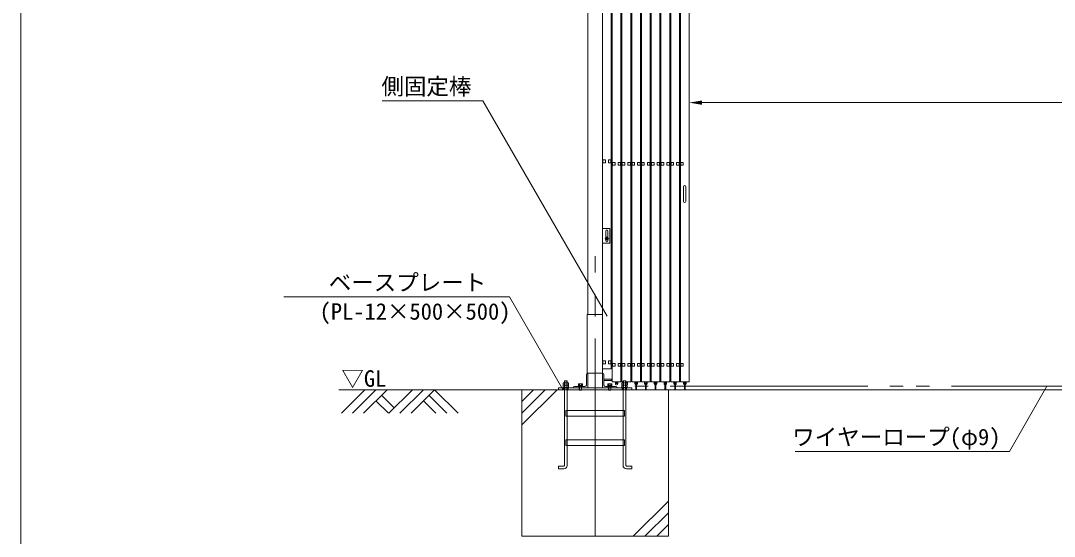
# Model space of a CAD drawing. Units: millimetres, scale not verified. Extents: x -30584 to 1616, y -23100 to 23100.
# Drawn here: x -30584 to -23531, y -19060 to -15542 of the extents above; entities that cross this region are included whole.
import ezdxf
from ezdxf.enums import TextEntityAlignment as Align

# ---------------------------------------------------------------- set-up
doc = ezdxf.new("R2010")
doc.units = ezdxf.units.MM
doc.header["$LTSCALE"] = 150
for name, pattern in [('CHAIN2', [12, 9, -1, 1, -1]), ('DASHED1', [1.8, 1.2, -0.6]), ('DOUBLE_CHAIN2', [12.8, 9, -1, 0.6, -0.6, 0.6, -1])]:
    doc.linetypes.add(name, pattern=pattern)
for name, color, linetype, lineweight in [('0-4_ﾊﾝﾄﾞﾙ', 7, 'Continuous', 18), ('0-5_ﾍﾞｰｽﾗｲﾝ', 5, 'Continuous', 18), ('0-6_ﾎﾞﾙﾄ類', 2, 'Continuous', 18), ('0-8_ﾜｲﾔｰﾛｰﾌﾟ', 7, 'DOUBLE_CHAIN2', 18), ('0-9_基礎工事用PCA大', 7, 'Continuous', 18), ('0-A_図面枠', 7, 'Continuous', 18), ('0-B_寸法', 3, 'Continuous', 18), ('0-C_側固定棒', 7, 'Continuous', 18), ('0-E_大型柱', 7, 'Continuous', 18), ('1-2_中央走行棒', 7, 'Continuous', 18), ('1-4_中央走行棒左', 7, 'Continuous', 18), ('1-5_通芯', 1, 'CHAIN2', 18), ('1-A_文字', 7, 'Continuous', 18)]:
    doc.layers.add(name, color=color, linetype=linetype, lineweight=lineweight)
doc.styles.add('ＭＳ ゴシック', font='')
doc.styles.get('ＭＳ ゴシック').set_extended_font_data('MS Gothic')

msp = doc.modelspace()

# ---------------------------------------------------------------- linework, layer by layer
at = {"layer": '0-4_ﾊﾝﾄﾞﾙ'}
for p, q in [((-26060.2, -16675.4), (-26060.2, -16775.4)), ((-26044.2, -16675.4), (-26044.2, -16775.4))]:
    msp.add_line(p, q, dxfattribs=at)
for centre, start, end in [((-26052.2, -16675.4), 0, 180), ((-26052.2, -16775.4), 180, 0)]:
    msp.add_arc(centre, 8, start, end, dxfattribs=at)
at = {"layer": '0-5_ﾍﾞｰｽﾗｲﾝ'}
msp.add_line((-28414.2, -18060), (-12564.2, -18060), dxfattribs=at)
at = {"layer": '0-6_ﾎﾞﾙﾄ類'}
for p, q in [((-26873.7, -18028), (-26873.7, -18013.4)), ((-26873.7, -18030.8), (-26873.7, -18045.4)), ((-26854.6, -18028), (-26854.6, -18013.4)), ((-26854.6, -18030.8), (-26854.6, -18045.4)), ((-26776, -18021), (-26777.8, -18022)), ((-26777.8, -18022), (-26777.8, -18030.8)), ((-26777.8, -18030.8), (-26750.5, -18030.8)), ((-26776, -18021), (-26752.3, -18021)), ((-26775.4, -18031), (-26752.9, -18031)), ((-26772.2, -18060), (-26772.2, -18038)), ((-26771, -18022), (-26771, -18030.8)), ((-26770.9, -18062.8), (-26770.9, -18038)), ((-26765.4, -18034), (-26764.3, -18038)), ((-26764, -18034), (-26763, -18038)), ((-26757.3, -18022), (-26757.3, -18030.8)), ((-26756.2, -18060), (-26756.2, -18038)), ((-26752.3, -18021), (-26750.5, -18022)), ((-26750.5, -18022), (-26750.5, -18030.8)), ((-26576, -18021), (-26577.8, -18022)), ((-26577.8, -18022), (-26577.8, -18030.8)), ((-26577.8, -18030.8), (-26550.5, -18030.8)), ((-26576, -18021), (-26552.3, -18021)), ((-26575.4, -18031), (-26552.9, -18031)), ((-26572.2, -18060), (-26572.2, -18038)), ((-26571, -18022), (-26571, -18030.8)), ((-26570.9, -18062.8), (-26570.9, -18038)), ((-26565.4, -18034), (-26564.3, -18038)), ((-26564, -18034), (-26563, -18038)), ((-26557.3, -18022), (-26557.3, -18030.8)), ((-26556.2, -18060), (-26556.2, -18038)), ((-26552.3, -18021), (-26550.5, -18022)), ((-26550.5, -18022), (-26550.5, -18030.8)), ((-26473.7, -18028), (-26473.7, -18013.4)), ((-26473.7, -18030.8), (-26473.7, -18045.4)), ((-26454.6, -18028), (-26454.6, -18013.4)), ((-26454.6, -18030.8), (-26454.6, -18045.4)), ((-26772.2, -18060), (-26770.9, -18062.8)), ((-26572.2, -18060), (-26570.9, -18062.8))]:
    msp.add_line(p, q, dxfattribs=at)
for points in [[(-26589.1, -17018.9), (-26594, -17027.4), (-26589.1, -17035.9), (-26579.2, -17035.9), (-26574.3, -17027.4), (-26579.2, -17018.9)], [(-26882.6, -18028), (-26882.6, -18013.4), (-26845.7, -18013.4), (-26845.7, -18028), (-26848.2, -18029.4), (-26880.2, -18029.4)], [(-26882.6, -18030.8), (-26882.6, -18045.4), (-26845.7, -18045.4), (-26845.7, -18030.8), (-26848.2, -18029.4), (-26880.2, -18029.4)], [(-26882.2, -18045.4), (-26846.2, -18045.4), (-26846.2, -18048), (-26882.2, -18048)], [(-26750.2, -18031), (-26750.2, -18034), (-26778.2, -18034), (-26778.2, -18031)], [(-26778.2, -18034), (-26750.2, -18034), (-26750.2, -18038), (-26778.2, -18038)], [(-26550.2, -18031), (-26550.2, -18034), (-26578.2, -18034), (-26578.2, -18031)], [(-26578.2, -18034), (-26550.2, -18034), (-26550.2, -18038), (-26578.2, -18038)], [(-26482.6, -18028), (-26482.6, -18013.4), (-26445.7, -18013.4), (-26445.7, -18028), (-26448.2, -18029.4), (-26480.2, -18029.4)], [(-26482.6, -18030.8), (-26482.6, -18045.4), (-26445.7, -18045.4), (-26445.7, -18030.8), (-26448.2, -18029.4), (-26480.2, -18029.4)], [(-26482.2, -18045.4), (-26446.2, -18045.4), (-26446.2, -18048), (-26482.2, -18048)]]:
    msp.add_lwpolyline(points, close=True, dxfattribs=at)
for points in [[(-26770.9, -18062.8), (-26757.4, -18062.8), (-26757.4, -18038)], [(-26570.9, -18062.8), (-26557.4, -18062.8), (-26557.4, -18038)], [(-26772.2, -18060), (-26756.2, -18060), (-26757.4, -18062.8)], [(-26572.2, -18060), (-26556.2, -18060), (-26557.4, -18062.8)]]:
    msp.add_lwpolyline(points, dxfattribs=at)
for radius in [11, 8.51, 4.75, 4.21]:
    msp.add_circle((-26584.2, -17027.4), radius, dxfattribs=at)
for centre, radius, start, end in [((-26584.2, -17027.4), 8.89, 132.757, 167.243), ((-26584.2, -17027.4), 8.89, 192.757, 227.243), ((-26584.2, -17027.4), 8.89, 72.757, 107.243), ((-26584.2, -17027.4), 8.89, 252.757, 287.243), ((-26584.2, -17027.4), 8.89, 12.757, 47.243), ((-26584.2, -17027.4), 8.89, 312.757, 347.243), ((-26878.2, -18020.2), 8.96, 240, 300), ((-26878.2, -18038.6), 8.96, 60, 120), ((-26864.2, -17997), 32.5, 252.932, 287.068), ((-26864.2, -18061.8), 32.5, 72.932, 107.068), ((-26850.2, -18020.2), 8.94, 239.975, 300.025), ((-26850.2, -18038.6), 8.94, 59.975, 120.025), ((-26774.4, -18027), 6.04, 55.616, 124.384), ((-26775.4, -18030.8), 0.19, 180, 270), ((-26764.2, -18043.6), 22.6, 72.412, 107.588), ((-26753.9, -18027), 6.04, 55.616, 124.384), ((-26752.9, -18030.8), 0.19, 270, 0), ((-26574.4, -18027), 6.04, 55.616, 124.384), ((-26575.4, -18030.8), 0.19, 180, 270), ((-26564.2, -18043.6), 22.6, 72.412, 107.588), ((-26553.9, -18027), 6.04, 55.616, 124.384), ((-26552.9, -18030.8), 0.19, 270, 0), ((-26478.2, -18020.2), 8.96, 240, 300), ((-26478.2, -18038.6), 8.96, 60, 120), ((-26464.2, -17997), 32.5, 252.932, 287.068), ((-26464.2, -18061.8), 32.5, 72.932, 107.068), ((-26450.2, -18020.2), 8.94, 239.975, 300.025), ((-26450.2, -18038.6), 8.94, 59.975, 120.025)]:
    msp.add_arc(centre, radius, start, end, dxfattribs=at)
at = {"layer": '0-8_ﾜｲﾔｰﾛｰﾌﾟ'}
msp.add_line((-13282.6, -18037), (-26445.7, -18037), dxfattribs=at)
at = {"layer": '0-9_基礎工事用PCA大', "color": 4, "linetype": 'DASHED1', "lineweight": 9}
for p, q in [((-26878.9, -18048), (-26878.9, -18060)), ((-26849.2, -18048), (-26849.2, -18060)), ((-26772.2, -18048), (-26772.2, -18060)), ((-26756.2, -18048), (-26756.2, -18060)), ((-26572.2, -18048), (-26572.2, -18060)), ((-26556.2, -18048), (-26556.2, -18060)), ((-26479.2, -18048), (-26479.2, -18060)), ((-26449.2, -18048), (-26449.2, -18060)), ((-26854.6, -18202), (-26854.6, -18240)), ((-26473.7, -18202), (-26473.7, -18240)), ((-26854.6, -18402), (-26854.6, -18440)), ((-26473.7, -18402), (-26473.7, -18440))]:
    msp.add_line(p, q, dxfattribs=at)
at = {"layer": '0-9_基礎工事用PCA大'}
for p, q in [((-27164.2, -18300), (-26924.2, -18060)), ((-27164.2, -18220), (-27004.2, -18060)), ((-27164.2, -18140), (-27084.2, -18060)), ((-26854.6, -18240), (-26854.6, -18402)), ((-26473.7, -18240), (-26473.7, -18402)), ((-26854.6, -18440), (-26854.6, -18577)), ((-26473.7, -18440), (-26473.7, -18577)), ((-26164.2, -18820), (-26404.2, -19060)), ((-26164.2, -18900), (-26324.2, -19060)), ((-26164.2, -18980), (-26244.2, -19060))]:
    msp.add_line(p, q, dxfattribs=at)
for points in [[(-26914.2, -18060), (-26414.2, -18060), (-26414.2, -18048), (-26914.2, -18048)], [(-27164.2, -19060), (-26164.2, -19060), (-26164.2, -18060), (-27164.2, -18060)], [(-26864.2, -18202), (-26464.2, -18202), (-26464.2, -18240), (-26864.2, -18240)], [(-26864.2, -18402), (-26464.2, -18402), (-26464.2, -18440), (-26864.2, -18440)]]:
    msp.add_lwpolyline(points, close=True, dxfattribs=at)
for points in [[(-26873.7, -18576.9), (-26873.7, -18000), (-26854.6, -18000), (-26854.6, -18202)], [(-26873.7, -18062.5), (-26871.2, -18060), (-26871.2, -18000), (-26857.1, -18000), (-26857.1, -18060), (-26854.6, -18062.5)], [(-26454.6, -18576.9), (-26454.6, -18000), (-26473.7, -18000), (-26473.7, -18202)], [(-26454.6, -18062.5), (-26457.1, -18060), (-26457.1, -18000), (-26471.2, -18000), (-26471.2, -18060), (-26473.7, -18062.5)], [(-26877.6, -18600), (-26914.6, -18600), (-26914.6, -18581), (-26877.7, -18581)], [(-26450.7, -18600), (-26413.7, -18600), (-26413.7, -18581), (-26450.6, -18581)]]:
    msp.add_lwpolyline(points, dxfattribs=at)
for centre, radius, start, end in [((-26877.7, -18576.9), 4, 270, 0), ((-26877.6, -18577), 23, 270, 0), ((-26450.7, -18577), 23, 180, 270), ((-26450.6, -18576.9), 4, 180, 270)]:
    msp.add_arc(centre, radius, start, end, dxfattribs=at)
at = {"layer": '0-A_図面枠'}
msp.add_lwpolyline([(-30584.2, -900), (1615.8, -900), (1615.8, -23100), (-30584.2, -23100)], close=True, dxfattribs=at)
at = {"layer": '0-B_寸法'}
for p, q in [((-26022.2, -15660.6), (-26022.2, -16102.2)), ((-25934.2, -16101.2), (-13740.2, -16101.2))]:
    msp.add_line(p, q, dxfattribs=at)
at = {"layer": '0-B_寸法', "color": 91}
msp.add_solid([(-25934.2, -16086.5), (-26022.2, -16101.2), (-25934.2, -16115.9)], dxfattribs=at)
at = {"layer": '0-C_側固定棒'}
for points in [[(-26554.2, -17862.4), (-26554.2, -14247.4), (-26614.2, -14247.4), (-26614.2, -17917.4), (-26554.2, -17917.4)], [(-26611.8, -16510.9), (-26594.5, -16510.9), (-26594.5, -16490.9), (-26611.8, -16490.9)], [(-26573.8, -16510.9), (-26556.5, -16510.9), (-26556.5, -16490.9), (-26573.8, -16490.9)], [(-26611.8, -17882.4), (-26594.5, -17882.4), (-26594.5, -17862.4), (-26611.8, -17862.4)], [(-26573.8, -17882.4), (-26556.5, -17882.4), (-26556.5, -17862.4), (-26573.8, -17862.4)]]:
    msp.add_lwpolyline(points, close=True, dxfattribs=at)
at = {"layer": '0-E_大型柱'}
for p, q in [((-26714.2, -17548), (-26714.2, -14098)), ((-26614.2, -17548), (-26614.2, -14098)), ((-26591.7, -17019.4), (-26591.7, -16977.4)), ((-26576.7, -16977.4), (-26576.7, -17019.4)), ((-26591.7, -17043.4), (-26591.7, -17035.5)), ((-26576.7, -17035.5), (-26576.7, -17043.4)), ((-26724.2, -17958), (-26724.2, -18028)), ((-26604.2, -17958), (-26604.2, -18028)), ((-26734.2, -18038), (-26804.2, -18038)), ((-26614.2, -18048), (-26714.2, -18048)), ((-26594.2, -18038), (-26524.2, -18038))]:
    msp.add_line(p, q, dxfattribs=at)
at = {"layer": '0-E_大型柱', "color": 4, "linetype": 'DASHED1', "lineweight": 9}
for p, q in [((-26774.2, -18038), (-26774.2, -18048)), ((-26754.2, -18038), (-26754.2, -18048)), ((-26574.2, -18038), (-26574.2, -18048)), ((-26554.2, -18038), (-26554.2, -18048))]:
    msp.add_line(p, q, dxfattribs=at)
at = {"layer": '0-E_大型柱'}
for points in [[(-26614.2, -16960.4), (-26564.2, -16960.4), (-26564.2, -17060.4), (-26614.2, -17060.4)], [(-26717.4, -17548), (-26614.2, -17548), (-26614.2, -17948), (-26717.4, -17948)]]:
    msp.add_lwpolyline(points, close=True, dxfattribs=at)
for points in [[(-26814.2, -18048), (-26714.2, -18048), (-26714.2, -17948)], [(-26514.2, -18048), (-26614.2, -18048), (-26614.2, -17948)], [(-26555.2, -17988), (-26604.2, -17988), (-26604.2, -17998), (-26555.2, -17998)]]:
    msp.add_lwpolyline(points, dxfattribs=at)
for centre, radius, start, end in [((-26584.2, -16977.4), 7.5, 0, 180), ((-26584.2, -17043.4), 7.5, 180, 0), ((-26714.2, -17958), 10, 90, 180), ((-26614.2, -17958), 10, 0, 90), ((-26804.2, -18048), 10, 90, 180), ((-26734.2, -18028), 10, 270, 0), ((-26594.2, -18028), 10, 180, 270), ((-26555.2, -17993), 5, 270, 90), ((-26524.2, -18048), 10, 0, 90)]:
    msp.add_arc(centre, radius, start, end, dxfattribs=at)
at = {"layer": '1-2_中央走行棒'}
for p, q in [((-26526.2, -18018.5), (-26526.2, -18005.4)), ((-26521.2, -18018.5), (-26521.2, -18005.4)), ((-26514.2, -18005.4), (-26514.2, -18018.5)), ((-26509.2, -18005.4), (-26509.2, -18018.5)), ((-26447.7, -18005.4), (-26447.7, -18013.4)), ((-26442.7, -18005.4), (-26442.7, -18018.5)), ((-26393.2, -18018.5), (-26393.2, -18005.4)), ((-26388.2, -18018.5), (-26388.2, -18005.4)), ((-26387.2, -18019.9), (-26387.2, -18054.9)), ((-26382.2, -18054.9), (-26382.2, -18019.9)), ((-26381.2, -18005.4), (-26381.2, -18018.5)), ((-26376.2, -18005.4), (-26376.2, -18018.5)), ((-26326.7, -18018.5), (-26326.7, -18005.4)), ((-26321.7, -18018.5), (-26321.7, -18005.4)), ((-26320.7, -18019.9), (-26320.7, -18054.9)), ((-26315.7, -18054.9), (-26315.7, -18019.9)), ((-26314.7, -18005.4), (-26314.7, -18018.5)), ((-26309.7, -18005.4), (-26309.7, -18018.5)), ((-26260.2, -18018.5), (-26260.2, -18005.4)), ((-26255.2, -18018.5), (-26255.2, -18005.4)), ((-26254.2, -18019.9), (-26254.2, -18054.9)), ((-26249.2, -18054.9), (-26249.2, -18019.9)), ((-26248.2, -18005.4), (-26248.2, -18018.5)), ((-26243.3, -18005.4), (-26243.3, -18018.5)), ((-26193.8, -18018.5), (-26193.8, -18005.4)), ((-26188.8, -18018.5), (-26188.8, -18005.4)), ((-26187.7, -18019.9), (-26187.7, -18054.9)), ((-26182.7, -18054.9), (-26182.7, -18019.9)), ((-26181.7, -18005.4), (-26181.7, -18018.5)), ((-26176.8, -18005.4), (-26176.8, -18018.5)), ((-26127.3, -18018.5), (-26127.3, -18005.4)), ((-26122.2, -18018.5), (-26122.2, -18005.4)), ((-26121.2, -18019.9), (-26121.2, -18054.9)), ((-26116.2, -18054.9), (-26116.2, -18019.9)), ((-26115.3, -18005.4), (-26115.3, -18018.5)), ((-26110.2, -18005.4), (-26110.2, -18018.5))]:
    msp.add_line(p, q, dxfattribs=at)
for points in [[(-26547.7, -14073.9), (-26547.7, -18005.4), (-26487.7, -18005.4), (-26487.7, -13821.5)], [(-26481.2, -13815), (-26481.2, -18005.4), (-26473.7, -18005.4)], [(-26454.6, -18005.4), (-26421.2, -18005.4), (-26421.2, -13785.4), (-26426.2, -13785.4)], [(-26409.7, -13785.4), (-26414.7, -13785.4), (-26414.7, -18005.4), (-26354.7, -18005.4), (-26354.7, -13785.4), (-26359.7, -13785.4)], [(-26343.2, -13785.4), (-26348.2, -13785.4), (-26348.2, -18005.4), (-26288.2, -18005.4), (-26288.2, -13785.4), (-26293.2, -13785.4)], [(-26276.7, -13785.4), (-26281.7, -13785.4), (-26281.7, -18005.4), (-26221.7, -18005.4), (-26221.7, -13785.4), (-26226.7, -13785.4)], [(-26210.2, -13785.4), (-26215.2, -13785.4), (-26215.2, -18005.4), (-26155.2, -18005.4), (-26155.2, -13785.4), (-26160.2, -13785.4)], [(-26143.7, -13785.4), (-26148.7, -13785.4), (-26148.7, -18005.4), (-26088.7, -18005.4), (-26088.7, -13785.4), (-26093.7, -13785.4)]]:
    msp.add_lwpolyline(points, dxfattribs=at)
for points in [[(-26545.3, -16528.9), (-26528, -16528.9), (-26528, -16508.9), (-26545.3, -16508.9)], [(-26507.3, -16528.9), (-26490, -16528.9), (-26490, -16508.9), (-26507.3, -16508.9)], [(-26478.8, -16528.9), (-26461.5, -16528.9), (-26461.5, -16508.9), (-26478.8, -16508.9)], [(-26440.8, -16528.9), (-26423.5, -16528.9), (-26423.5, -16508.9), (-26440.8, -16508.9)], [(-26412.3, -16528.9), (-26395, -16528.9), (-26395, -16508.9), (-26412.3, -16508.9)], [(-26374.3, -16528.9), (-26357, -16528.9), (-26357, -16508.9), (-26374.3, -16508.9)], [(-26345.8, -16528.9), (-26328.5, -16528.9), (-26328.5, -16508.9), (-26345.8, -16508.9)], [(-26307.8, -16528.9), (-26290.5, -16528.9), (-26290.5, -16508.9), (-26307.8, -16508.9)], [(-26279.4, -16528.9), (-26262, -16528.9), (-26262, -16508.9), (-26279.4, -16508.9)], [(-26241.3, -16528.9), (-26224, -16528.9), (-26224, -16508.9), (-26241.3, -16508.9)], [(-26212.8, -16528.9), (-26195.5, -16528.9), (-26195.5, -16508.9), (-26212.8, -16508.9)], [(-26174.8, -16528.9), (-26157.6, -16528.9), (-26157.6, -16508.9), (-26174.8, -16508.9)], [(-26146.3, -16528.9), (-26129.1, -16528.9), (-26129.1, -16508.9), (-26146.3, -16508.9)], [(-26108.4, -16528.9), (-26091, -16528.9), (-26091, -16508.9), (-26108.4, -16508.9)], [(-26545.3, -17900.4), (-26528, -17900.4), (-26528, -17880.4), (-26545.3, -17880.4)], [(-26507.3, -17900.4), (-26490, -17900.4), (-26490, -17880.4), (-26507.3, -17880.4)], [(-26478.8, -17900.4), (-26461.5, -17900.4), (-26461.5, -17880.4), (-26478.8, -17880.4)], [(-26440.8, -17900.4), (-26423.5, -17900.4), (-26423.5, -17880.4), (-26440.8, -17880.4)], [(-26412.3, -17900.4), (-26395, -17900.4), (-26395, -17880.4), (-26412.3, -17880.4)], [(-26374.3, -17900.4), (-26357, -17900.4), (-26357, -17880.4), (-26374.3, -17880.4)], [(-26345.8, -17900.4), (-26328.5, -17900.4), (-26328.5, -17880.4), (-26345.8, -17880.4)], [(-26307.8, -17900.4), (-26290.5, -17900.4), (-26290.5, -17880.4), (-26307.8, -17880.4)], [(-26279.4, -17900.4), (-26262, -17900.4), (-26262, -17880.4), (-26279.4, -17880.4)], [(-26241.3, -17900.4), (-26224, -17900.4), (-26224, -17880.4), (-26241.3, -17880.4)], [(-26212.8, -17900.4), (-26195.5, -17900.4), (-26195.5, -17880.4), (-26212.8, -17880.4)], [(-26174.8, -17900.4), (-26157.6, -17900.4), (-26157.6, -17880.4), (-26174.8, -17880.4)], [(-26146.3, -17900.4), (-26129.1, -17900.4), (-26129.1, -17880.4), (-26146.3, -17880.4)], [(-26108.4, -17900.4), (-26091, -17900.4), (-26091, -17880.4), (-26108.4, -17880.4)]]:
    msp.add_lwpolyline(points, close=True, dxfattribs=at)
for centre, radius, start, end in [((-26517.7, -18018.5), 8.51, 180, 253.254), ((-26517.7, -18018.5), 3.5, 180, 225.592), ((-26517.7, -18018.5), 8.51, 287.463, 0), ((-26517.7, -18018.5), 3.5, 316.787, 0), ((-26451.2, -18018.5), 8.51, 310.549, 0), ((-26384.7, -18018.5), 8.51, 180, 253.254), ((-26384.7, -18018.5), 3.5, 180, 225.592), ((-26384.7, -18019.9), 2.5, 0, 180), ((-26384.7, -18054.9), 2.5, 180, 0), ((-26384.7, -18018.5), 8.51, 287.463, 0), ((-26384.7, -18018.5), 3.5, 316.787, 0), ((-26318.2, -18018.5), 8.51, 180, 253.254), ((-26318.2, -18018.5), 3.5, 180, 225.592), ((-26318.2, -18019.9), 2.5, 0, 180), ((-26318.2, -18054.9), 2.5, 180, 0), ((-26318.2, -18018.5), 8.51, 287.463, 0), ((-26318.2, -18018.5), 3.5, 316.787, 0), ((-26251.8, -18018.5), 8.51, 180, 253.254), ((-26251.8, -18018.5), 3.5, 180, 225.592), ((-26251.7, -18019.9), 2.5, 0, 180), ((-26251.7, -18054.9), 2.5, 180, 0), ((-26251.8, -18018.5), 8.51, 287.463, 0), ((-26251.8, -18018.5), 3.5, 316.787, 0), ((-26185.2, -18018.5), 8.51, 180, 253.254), ((-26185.2, -18018.5), 3.5, 180, 225.592), ((-26185.2, -18019.9), 2.5, 0, 180), ((-26185.2, -18054.9), 2.5, 180, 0), ((-26185.2, -18018.5), 8.51, 287.463, 0), ((-26185.2, -18018.5), 3.5, 316.787, 0), ((-26118.8, -18018.5), 8.51, 180, 253.254), ((-26118.8, -18018.5), 3.5, 180, 225.592), ((-26118.7, -18019.9), 2.5, 0, 180), ((-26118.7, -18054.9), 2.5, 180, 0), ((-26118.8, -18018.5), 8.51, 287.463, 0), ((-26118.8, -18018.5), 3.5, 316.787, 0)]:
    msp.add_arc(centre, radius, start, end, dxfattribs=at)
at = {"layer": '1-4_中央走行棒左'}
for p, q in [((-26060.7, -18018.5), (-26060.7, -18005.4)), ((-26055.7, -18018.5), (-26055.7, -18005.4)), ((-26054.7, -18019.9), (-26054.7, -18054.9)), ((-26049.7, -18054.9), (-26049.7, -18019.9)), ((-26048.7, -18005.4), (-26048.7, -18018.5)), ((-26043.7, -18005.4), (-26043.7, -18018.5))]:
    msp.add_line(p, q, dxfattribs=at)
msp.add_lwpolyline([(-26077.2, -13785.4), (-26082.2, -13785.4), (-26082.2, -18005.4), (-26022.2, -18005.4), (-26022.2, -13785.4), (-26027.2, -13785.4)], dxfattribs=at)
for points in [[(-26062.5, -16528.9), (-26079.8, -16528.9), (-26079.8, -16508.9), (-26062.5, -16508.9)], [(-26062.5, -17900.4), (-26079.8, -17900.4), (-26079.8, -17880.4), (-26062.5, -17880.4)]]:
    msp.add_lwpolyline(points, close=True, dxfattribs=at)
for centre, radius, start, end in [((-26052.2, -18018.5), 8.51, 180, 253.254), ((-26052.2, -18018.5), 3.5, 180, 225.592), ((-26052.2, -18019.9), 2.5, 0, 180), ((-26052.2, -18054.9), 2.5, 180, 0), ((-26052.2, -18018.5), 8.51, 287.463, 0), ((-26052.2, -18018.5), 3.5, 316.787, 0)]:
    msp.add_arc(centre, radius, start, end, dxfattribs=at)
at = {"layer": '1-5_通芯'}
msp.add_line((-26664.2, -19060), (-26664.2, -17148), dxfattribs=at)
at = {"layer": '1-A_文字'}
for p, q in [((-28116.3, -16089.2), (-27430.8, -16089.2)), ((-27430.3, -16089.2), (-27430.8, -16089.2)), ((-26582.3, -17558), (-27430.3, -16089.2)), ((-28789.4, -17427.2), (-27249.6, -17427.2)), ((-27249, -17427.2), (-27249.6, -17427.2)), ((-26885.1, -18057.6), (-27249, -17427.2)), ((-23580.7, -18036.2), (-23836.4, -18481.2)), ((-28235.4, -18060), (-28395.8, -18220.4)), ((-28159.8, -18060), (-28320.1, -18220.4)), ((-28084.2, -18060), (-28244.5, -18220.4)), ((-28122, -18097.8), (-28035.6, -18184.2)), ((-27911.4, -18060), (-28071.8, -18220.4)), ((-27835.8, -18060), (-27996.1, -18220.4)), ((-27760.2, -18060), (-27920.5, -18220.4)), ((-27798, -18097.8), (-27675.4, -18220.4)), ((-27760.2, -18060), (-27599.8, -18220.4)), ((-28159.8, -18135.6), (-28075, -18220.4)), ((-27835.8, -18135.6), (-27751, -18220.4)), ((-25299, -18481.2), (-23837, -18481.2)), ((-23836.4, -18481.2), (-23837, -18481.2))]:
    msp.add_line(p, q, dxfattribs=at)

# ---------------------------------------------------------------- texts
at = {"layer": '1-A_文字', "style": 'ＭＳ ゴシック'}
for s, p in [('側固定棒', (-28122.5, -16080.6)), ('\u3000\u3000ベースプレート\u3000\u3000\u3000', (-28789.4, -17418.6)), ('(PL-12×500×500)', (-28544.1, -17616.1)), ('▽GL', (-28395.8, -18073.8)), ('ワイヤーロープ(φ9)', (-25319.5, -18472.6))]:
    msp.add_text(s, height=112.6, dxfattribs=at).set_placement(p, align=Align.BOTTOM_LEFT)

doc.saveas('drawing.dxf')
